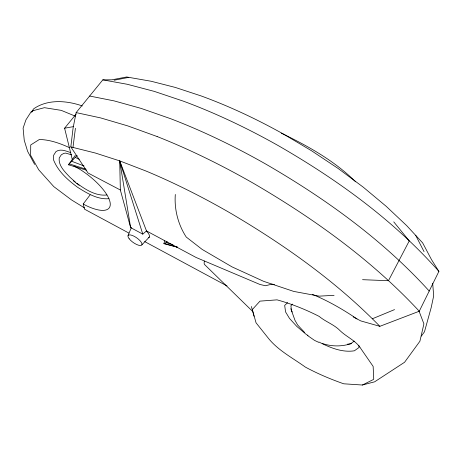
<?xml version="1.0" encoding="UTF-8"?>
<svg xmlns="http://www.w3.org/2000/svg" width="462" height="462" viewBox="0 0 462 462"><rect width="100%" height="100%" fill="white"/><g stroke="black" fill="none" stroke-linecap="round" stroke-linejoin="round"><path stroke-width="0.69" d="M175.317 194.462C174.168 209.298 178.118 224.613 186.25 237.052L202.177 249.428L231.993 266.863L263.646 281.335L293.722 291.412L319.196 296.142L334.072 295.334M177.57 247.274L163.889 243.67L164.767 240.841M274.451 284.523L271.847 284.17L265.465 285.741L259.887 284.453L196.084 257.467L146.489 230.942L142.787 234.13L130.625 227.604L120.345 189.998L88.028 173.002L70.825 146.893L73.123 127.76L76.143 112.601L102.83 79.857L111.879 79.816L126.68 76.981L151.23 81.272L175.283 87.428L201.062 95.917A261.659 106.087 32.2 0 1 283.974 134.361L311.602 150.803L338.23 168.543L363.294 187.202L386.255 206.37L406.687 225.635L422.649 242.891L431.548 259.708L438.9 271.396L419.271 311.232L379.851 326.322L360.782 320.917L353.182 316.909M72.979 147.43L75.416 128.292M362.393 385.019L373.429 379.504L373.729 378.979L373.14 366.401L361.122 349.029C356.381 340.835 346.725 337.121 340.113 330.717C334.199 324.538 325.687 321.864 319.178 316.406C305.694 309.517 291.58 303.869 277.056 299.85L259.979 301.132L252.321 309.569L256.052 322.811L268.792 338.79C278.592 350.722 292.983 358.142 305.353 367.088C317.683 373.729 330.59 379.198 343.745 383.801L362.393 385.019L374.607 381.831L404.579 362.26L419.906 341.239L423.908 323.868L419.057 311.157M128.055 235.585L131.427 227.419M86.377 170.16L68.422 164.784L75.3 155.336M31.381 112.324L33.599 108.87C47.655 98.966 66.788 100.479 82.317 105.954M32.242 111.844L32.981 110.701L44.416 107.686L61.25 110.366L75.231 116.135M421.344 336.082L424.451 331.837L431.213 307.49L433.679 295.882L432.675 283.229M128.846 233.05L84.494 209.159L83.218 203.967L90.113 194.889M72.338 159.702L64.599 128.222L76.166 114.022M68.422 164.784L77.119 155.353M141.88 244.843L149.376 237.029M163.889 243.67L164.668 243.63L167.14 241.603M287.595 302.679L284.673 305.417L285.58 311.942L289.478 318.393L296.737 326.351L306.214 334.401L308.021 335.441M292.417 304.094L290.898 305.775L291.534 310.753L292.261 311.983M354.233 341.106L350.704 343.722L347.343 344.219M32.981 110.701L31.064 111.862L25.941 119.854L23.1 128.17L24.243 140.281L27.616 151.317L34.638 164.408M372.268 318.815L394.536 309.609M106.901 194.976C95.836 196.281 85.499 189.524 76.952 183.316M351.363 343.584C341.84 346.667 331.97 346.702 322.47 343.543M114.172 80.232L128.834 77.362M64.599 128.222L73.729 126.571M108.951 198.689C97.47 199.723 86.937 193.145 77.604 187.301C67.804 180.018 58.16 171.529 53.546 159.916L53.615 155.29L55.948 151.617C60.505 148.429 66.153 151.091 70.813 152.651M362.543 279.683L388.45 280.717L409.257 240.91L393.751 221.87M102.83 79.857L127.269 84.28L154.262 91.378L183.397 101.166A291.828 111.74 32.2 0 1 278.13 145.547C337.266 179.562 393.457 220.143 438.9 271.396M89.651 96.032L114.085 100.883L141.147 108.408L170.426 118.63A294.82 107.328 32.3 0 1 265.973 164.195C325.727 198.822 382.634 239.714 429.21 291.054M76.143 112.601L100.572 117.897L127.697 125.878L157.12 136.544M70.825 146.893L95.391 153.043L119.71 160.886L146.021 171.038A273.365 88.363 32.5 0 1 231.97 214.016C285.325 245.57 336.463 281.808 379.851 326.322M164.668 243.63L177.622 247.158M71.72 154.839L65.587 153.089L63.802 153.378L61.29 154.816L59.234 157.94C58.229 165.743 65.09 172.026 69.935 177.235L75.289 182.005M69.485 163.935L85.955 169.196M166.153 242.567L172.944 244.785M71.922 161.359L84.049 165.95M312.422 294.398C328.159 300.843 342.948 309.407 357.011 318.924M69.479 147.661C60.077 143.353 49.74 139.639 39.334 139.507L30.735 144.947L30.636 155.296L38.704 169.779L53.817 186.642L71.558 199.948L84.558 207.94M318.589 342.296L314.507 340.378L307.265 335.325M75.375 157.432L79.262 159.286M281.375 133.189C308.021 146.056 334.528 160.788 355.642 181.826M318.936 342.019C329.712 347.522 342.111 352.76 354.389 350.797L359.066 347.464L358.853 345.426M144.681 241.586L227.044 285.955M73.885 165.997L79.805 169.283A37.936 13.606 36.9 0 1 110.141 202.72A37.936 13.606 36.9 0 1 85.597 205.307L83.218 203.967M73.371 180.786L79.118 185.302M252.72 311.486L204.805 264.784A18.266 3.823 -62.2 0 1 204.354 261.053M419.271 311.232C371.517 259.823 313.877 218.607 253.494 183.345A297.874 102.708 32.3 0 0 157.12 136.538M304.781 332.652L297.644 324.971L294.993 320.351L290.771 308.645M415.684 235.36L424.047 251.64M146.489 230.942L119.71 160.886L120.345 189.998M142.787 234.13L119.71 160.886L130.625 227.604M251.374 306.485L254.048 316.279M146.575 231.219A10.349 3.736 35 0 1 148.631 237.693M129.152 238.744A8.333 2.911 34.9 0 0 141.297 245.357A8.333 2.911 34.9 0 0 134.494 236.463A8.333 2.911 34.9 0 0 129.152 238.744"/></g></svg>
